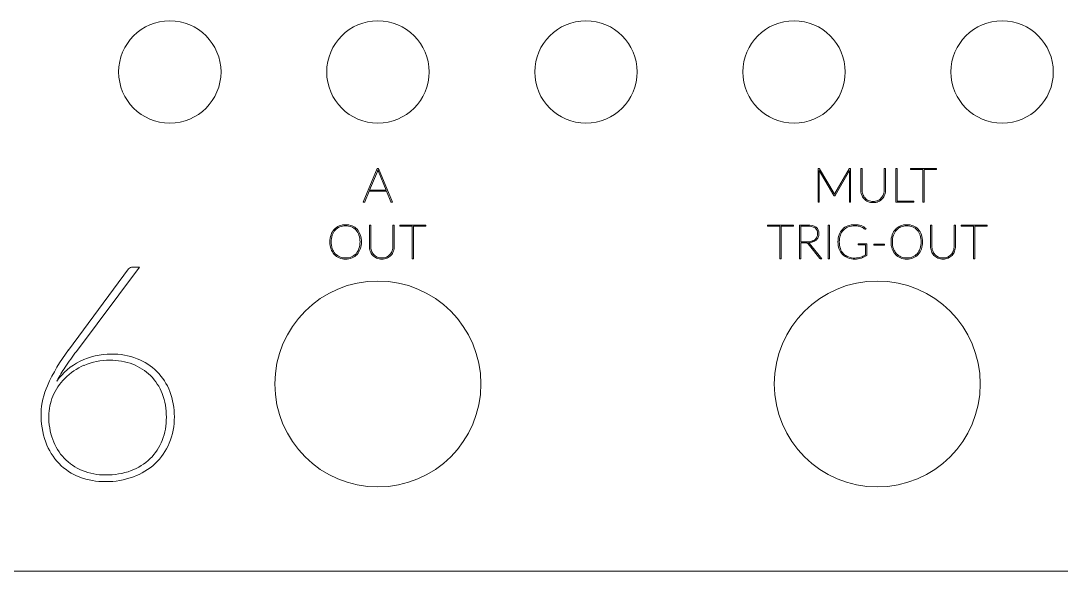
# Model space of a CAD drawing. Header units: millimetres. Extents: x -87 to 387, y -250 to 300.
# Drawn here: x 146.4 to 229.7, y -120 to -75.9 of the extents above; entities that cross this region are included whole.
import ezdxf

# ---------------------------------------------------------------- set-up
doc = ezdxf.new("R2010")
doc.units = ezdxf.units.MM
for name, color, linetype, lineweight, true_color in [('all_sq16', 7, 'Continuous', 0, 0x000000), ('ext', 1, 'Continuous', 0, 0xff0000), ('int', 3, 'Continuous', 0, 0x00ff00), ('txt', 51, 'Continuous', 0, 0xffffb5)]:
    doc.layers.add(name, color=color, linetype=linetype, lineweight=lineweight, true_color=true_color)

# ---------------------------------------------------------------- blocks, each defined once
blk = doc.blocks.new('façade')
at = {"layer": 'ext'}
blk.add_line((300, 0), (0, 0), dxfattribs=at)
at = {"layer": 'int'}
for centre, radius in [((158.333, 40), 4.1), ((174.999, 40), 4.1), ((191.666, 40), 4.1), ((208.333, 40), 4.1), ((224.999, 40), 4.1), ((175, 15), 8.25), ((215, 15), 8.25)]:
    blk.add_circle(centre, radius, dxfattribs=at)
at = {"layer": 'txt'}
for p, q in [((173.832, 29.566), (174.949, 32.266)), ((174.959, 32.038), (174.34, 30.534)), ((174.949, 32.266), (175.051, 32.266)), ((175.658, 30.534), (175.039, 32.038)), ((175.051, 32.266), (176.168, 29.566)), ((210.261, 29.566), (210.261, 32.266)), ((210.261, 32.266), (210.324, 32.266)), ((211.517, 30.11), (210.349, 32.099)), ((210.353, 32.036), (210.353, 29.566)), ((210.37, 32.241), (211.542, 30.252)), ((211.607, 30.254), (212.744, 32.241)), ((212.763, 32.095), (211.63, 30.11)), ((212.761, 32.036), (212.761, 32.064)), ((212.761, 29.566), (212.761, 32.036)), ((212.787, 32.266), (212.853, 32.266)), ((212.853, 32.266), (212.853, 29.566)), ((213.675, 30.58), (213.675, 32.266)), ((213.675, 32.266), (213.781, 32.266)), ((213.781, 32.266), (213.781, 30.584)), ((215.557, 30.58), (215.557, 32.266)), ((215.557, 32.266), (215.665, 32.266)), ((215.665, 32.266), (215.665, 30.58)), ((216.486, 29.566), (216.486, 32.266)), ((216.486, 32.266), (216.592, 32.266)), ((216.592, 32.266), (216.592, 29.658)), ((217.65, 32.174), (217.65, 32.266)), ((217.65, 32.266), (219.739, 32.266)), ((218.645, 32.174), (217.65, 32.174)), ((218.645, 29.566), (218.645, 32.174)), ((219.739, 32.174), (218.75, 32.174)), ((218.75, 32.174), (218.75, 29.566)), ((219.739, 32.266), (219.739, 32.174)), ((174.306, 30.453), (173.954, 29.599)), ((175.692, 30.453), (174.306, 30.453)), ((174.34, 30.534), (175.658, 30.534)), ((176.043, 29.599), (175.692, 30.453)), ((211.542, 30.252), (211.574, 30.181)), ((211.584, 30.077), (211.565, 30.077)), ((173.91, 29.566), (173.832, 29.566)), ((176.168, 29.566), (176.086, 29.566)), ((210.353, 29.566), (210.261, 29.566)), ((212.853, 29.566), (212.761, 29.566)), ((217.93, 29.566), (216.486, 29.566)), ((216.592, 29.658), (217.93, 29.658)), ((217.93, 29.658), (217.93, 29.566)), ((218.75, 29.566), (218.645, 29.566)), ((174.32, 26.048), (174.32, 27.735)), ((174.32, 27.735), (174.426, 27.735)), ((174.426, 27.735), (174.426, 26.052)), ((176.202, 26.048), (176.202, 27.735)), ((176.202, 27.735), (176.31, 27.735)), ((176.31, 27.735), (176.31, 26.048)), ((176.759, 27.643), (176.759, 27.735)), ((176.759, 27.735), (178.848, 27.735)), ((177.754, 27.643), (176.759, 27.643)), ((177.754, 25.035), (177.754, 27.643)), ((178.848, 27.643), (177.859, 27.643)), ((177.859, 27.643), (177.859, 25.035)), ((178.848, 27.735), (178.848, 27.643)), ((206.202, 27.643), (206.202, 27.735)), ((206.202, 27.735), (208.291, 27.735)), ((207.197, 27.643), (206.202, 27.643)), ((207.197, 25.035), (207.197, 27.643)), ((208.291, 27.643), (207.302, 27.643)), ((207.302, 27.643), (207.302, 25.035)), ((208.291, 27.735), (208.291, 27.643)), ((208.775, 25.035), (208.775, 27.735)), ((208.775, 27.735), (209.426, 27.735)), ((209.426, 27.65), (208.88, 27.65)), ((208.88, 27.65), (208.88, 26.387)), ((211.067, 25.035), (211.067, 27.735)), ((211.067, 27.735), (211.173, 27.735)), ((211.173, 27.735), (211.173, 25.035)), ((219.27, 26.048), (219.27, 27.735)), ((219.27, 27.735), (219.376, 27.735)), ((219.376, 27.735), (219.376, 26.052)), ((221.152, 26.048), (221.152, 27.735)), ((221.152, 27.735), (221.26, 27.735)), ((221.26, 27.735), (221.26, 26.048)), ((221.709, 27.643), (221.709, 27.735)), ((221.709, 27.735), (223.798, 27.735)), ((222.704, 27.643), (221.709, 27.643)), ((222.704, 25.035), (222.704, 27.643)), ((223.798, 27.643), (222.809, 27.643)), ((222.809, 27.643), (222.809, 25.035)), ((223.798, 27.735), (223.798, 27.643)), ((214.099, 27.45), (214.072, 27.41)), ((208.88, 26.387), (209.395, 26.387)), ((208.88, 26.306), (208.88, 25.035)), ((209.274, 26.306), (208.88, 26.306)), ((210.411, 25.067), (209.458, 26.233)), ((209.562, 26.254), (210.566, 25.035)), ((213.466, 26.168), (213.466, 26.221)), ((213.466, 26.221), (214.167, 26.221)), ((214.069, 26.137), (213.498, 26.137)), ((214.069, 25.342), (214.069, 26.137)), ((214.167, 26.221), (214.167, 25.3)), ((214.711, 26.21), (215.576, 26.21)), ((214.711, 26.125), (214.711, 26.21)), ((215.576, 26.125), (214.711, 26.125)), ((215.576, 26.21), (215.576, 26.125)), ((177.859, 25.035), (177.754, 25.035)), ((207.302, 25.035), (207.197, 25.035)), ((208.88, 25.035), (208.775, 25.035)), ((210.566, 25.035), (210.48, 25.035)), ((211.173, 25.035), (211.067, 25.035)), ((222.809, 25.035), (222.704, 25.035)), ((150.219, 17.723), (155.031, 24.217)), ((155.915, 24.373), (150.847, 17.615)), ((155.37, 24.373), (155.915, 24.373))]:
    blk.add_line(p, q, dxfattribs=at)
for centre, radius, start, end in [((176.761, 31.39), 1.915, 158.50886, 160.23138), ((174.373, 32.327), 0.65, 338.74347, 344.26434), ((175.712, 32.361), 0.744, 196.4438, 201.28033), ((173.237, 31.39), 1.915, 19.76862, 21.49114), ((210.326, 32.204), 0.0626, 67.20464, 91.77931), ((209.985, 32.049), 0.367, 2.90149, 7.83399), ((210.327, 32.218), 0.0491, 27.99616, 61.39754), ((209.746, 32.035), 0.607, 0.05196, 3.02358), ((212.787, 32.216), 0.05, 90, 150.23151), ((213.039, 32.064), 0.277, 173.66957, 180.01454), ((211.567, 30.133), 0.0555, 204.40248, 267.5243), ((210.636, 30.615), 1.034, 335.15311, 337.30219), ((211.58, 30.131), 0.0543, 273.98089, 336.49556), ((212.159, 29.977), 0.617, 153.34332, 157.18807), ((214.871, 30.571), 1.196, 179.55974, 199.57557), ((214.683, 30.502), 0.995, 199.46381, 221.91716), ((214.914, 30.576), 1.134, 179.57897, 198.83116), ((214.698, 30.499), 0.904, 198.66064, 221.04299), ((214.65, 30.494), 0.894, 318.72672, 341.25921), ((214.666, 30.499), 0.986, 317.8279, 340.52282), ((214.431, 30.571), 1.126, 341.10563, 0.44329), ((214.469, 30.571), 1.196, 340.42443, 0.44026), ((173.914, 29.607), 0.0414, 265.19314, 347.83822), ((176.086, 29.611), 0.0448, 195.84684, 268.96061), ((214.62, 30.454), 0.916, 222.31559, 246.55053), ((214.618, 30.438), 0.804, 221.48455, 246.31652), ((214.654, 30.545), 1.014, 246.84174, 270.89804), ((214.654, 30.535), 0.907, 246.68496, 270.9689), ((214.686, 30.528), 0.901, 268.98399, 293.39909), ((214.686, 30.539), 1.007, 269.0599, 293.23356), ((214.715, 30.445), 0.813, 293.83603, 318.28594), ((214.711, 30.465), 0.93, 293.63116, 317.50273), ((172.342, 26.608), 1.146, 112.52244, 137.02528), ((172.335, 26.645), 1.018, 112.36083, 137.62766), ((172.399, 26.461), 1.304, 89.3339, 112.34574), ((172.4, 26.475), 1.2, 89.34723, 112.13056), ((172.431, 26.44), 1.325, 67.95362, 90.74173), ((172.429, 26.465), 1.211, 67.9658, 90.71702), ((172.497, 26.647), 1.016, 42.3415, 67.67001), ((172.497, 26.619), 1.135, 42.95755, 67.67106), ((209.5, 26.633), 1.104, 57.45543, 93.84195), ((209.489, 26.662), 0.99, 58.05791, 93.67571), ((209.687, 27.083), 0.531, 355.52955, 52.1418), ((209.719, 27.089), 0.605, 355.90819, 51.69565), ((213.05, 26.572), 1.173, 110.85766, 135.73843), ((213.052, 26.595), 1.06, 110.73107, 136.02715), ((213.166, 26.245), 1.52, 89.13795, 110.57532), ((213.167, 26.276), 1.399, 89.17322, 110.48223), ((213.215, 26.264), 1.411, 75.89826, 91.12828), ((213.2, 25.864), 1.901, 81.88291, 90.32787), ((213.293, 26.527), 1.232, 70.44218, 81.82202), ((213.232, 26.371), 1.304, 63.71653, 75.48937), ((213.324, 26.627), 1.127, 58.57775, 70.23178), ((213.462, 26.833), 0.787, 50.97378, 63.85243), ((213.189, 26.413), 1.38, 48.71379, 58.39862), ((217.292, 26.608), 1.146, 112.52244, 137.02528), ((217.285, 26.645), 1.018, 112.36083, 137.62766), ((217.348, 26.461), 1.304, 89.3339, 112.34574), ((217.35, 26.475), 1.2, 89.34723, 112.13056), ((217.381, 26.44), 1.325, 67.95362, 90.74173), ((217.379, 26.465), 1.211, 67.9658, 90.71702), ((217.447, 26.647), 1.016, 42.3415, 67.67001), ((217.447, 26.619), 1.135, 42.95755, 67.67106), ((172.823, 26.407), 1.671, 160.87184, 180.78212), ((172.429, 26.543), 1.254, 137.55296, 160.83941), ((172.86, 26.409), 1.601, 161.1836, 180.87345), ((172.465, 26.541), 1.184, 138.14343, 161.08455), ((172.382, 26.556), 1.162, 18.50413, 41.82322), ((172.402, 26.546), 1.254, 19.14089, 42.44225), ((171.934, 26.409), 1.634, 359.13733, 18.41219), ((172.001, 26.408), 1.679, 359.1983, 19.08783), ((209.642, 27.011), 0.572, 308.32992, 334.91105), ((209.656, 27.03), 0.666, 311.2873, 335.61134), ((209.582, 27.031), 0.635, 335.59904, 0.92824), ((209.631, 27.036), 0.691, 336.02302, 0.78031), ((213.501, 26.408), 1.652, 160.64812, 180.82605), ((213.092, 26.548), 1.22, 136.29031, 160.45743), ((213.539, 26.409), 1.583, 160.95946, 180.8792), ((213.117, 26.551), 1.137, 136.67446, 160.79496), ((214.139, 27.626), 0.256, 225.12229, 244.45603), ((214.041, 27.429), 0.0361, 248.93879, 329.2482), ((217.773, 26.407), 1.671, 160.87184, 180.78212), ((217.379, 26.543), 1.254, 137.55296, 160.83941), ((217.81, 26.409), 1.601, 161.1836, 180.87345), ((217.415, 26.541), 1.184, 138.14343, 161.08455), ((217.332, 26.556), 1.162, 18.50413, 41.82322), ((217.352, 26.546), 1.254, 19.14089, 42.44225), ((216.883, 26.409), 1.634, 359.13733, 18.41219), ((216.95, 26.408), 1.679, 359.1983, 19.08783), ((172.822, 26.361), 1.67, 179.18831, 199.13772), ((172.859, 26.36), 1.599, 179.13255, 198.82421), ((172.446, 26.22), 1.163, 198.86829, 222.13869), ((172.401, 26.206), 1.142, 317.89502, 341.5437), ((171.935, 26.36), 1.633, 341.58015, 0.85681), ((172.009, 26.361), 1.67, 340.86228, 0.81169), ((175.516, 26.039), 1.196, 179.55974, 199.57557), ((175.559, 26.044), 1.134, 179.57897, 198.83116), ((175.076, 26.04), 1.126, 341.10563, 0.44329), ((175.114, 26.039), 1.196, 340.42443, 0.44026), ((209.28, 25.791), 0.515, 83.00431, 90.59661), ((209.32, 26.119), 0.184, 67.69903, 83.16199), ((209.33, 26.149), 0.153, 50.69386, 66.79596), ((209.41, 27.591), 1.205, 269.26789, 285.76402), ((209.309, 26.128), 0.182, 35.03352, 49.86069), ((209.433, 27.519), 1.209, 272.9378, 289.42173), ((209.368, 26.096), 0.25, 39.04254, 59.45877), ((209.536, 27.156), 0.752, 285.60298, 307.86284), ((209.57, 27.14), 0.805, 289.19014, 310.76779), ((213.495, 26.361), 1.646, 179.19659, 199.47398), ((213.54, 26.362), 1.584, 179.17859, 199.03174), ((213.111, 26.216), 1.131, 199.14554, 223.55511), ((213.495, 26.168), 0.0295, 181.4662, 227.93866), ((213.498, 26.168), 0.0312, 223.53883, 270.32035), ((217.772, 26.361), 1.67, 179.18831, 199.13772), ((217.809, 26.36), 1.599, 179.13255, 198.82421), ((217.395, 26.22), 1.163, 198.86829, 222.13869), ((217.35, 26.206), 1.142, 317.89502, 341.5437), ((216.885, 26.36), 1.633, 341.58015, 0.85681), ((216.959, 26.361), 1.67, 340.86228, 0.81169), ((220.466, 26.039), 1.196, 179.55974, 199.57557), ((220.509, 26.044), 1.134, 179.57897, 198.83116), ((220.026, 26.04), 1.126, 341.10563, 0.44329), ((220.064, 26.039), 1.196, 340.42443, 0.44026), ((172.427, 26.226), 1.253, 199.21507, 222.49067), ((172.329, 26.149), 1.129, 222.99271, 247.82838), ((172.339, 26.139), 1.029, 222.74292, 247.67034), ((172.398, 26.332), 1.324, 248.02073, 270.66557), ((172.4, 26.298), 1.2, 247.86944, 270.65277), ((172.429, 26.308), 1.211, 269.28298, 292.0342), ((172.431, 26.34), 1.333, 269.25905, 291.90922), ((172.493, 26.137), 1.027, 292.29888, 317.28786), ((172.502, 26.149), 1.129, 292.19522, 317.01203), ((172.404, 26.226), 1.253, 317.50933, 340.78493), ((175.328, 25.97), 0.995, 199.46381, 221.91716), ((175.343, 25.967), 0.904, 198.66064, 221.04299), ((175.265, 25.922), 0.916, 222.31559, 246.55053), ((175.263, 25.906), 0.804, 221.48455, 246.31652), ((175.299, 26.014), 1.014, 246.84174, 270.89804), ((175.299, 26.003), 0.907, 246.68496, 270.9689), ((175.331, 25.997), 0.901, 268.98399, 293.39909), ((175.331, 26.007), 1.007, 269.0599, 293.23356), ((175.36, 25.913), 0.813, 293.83603, 318.28594), ((175.356, 25.934), 0.93, 293.63116, 317.50273), ((175.295, 25.962), 0.894, 318.72672, 341.25921), ((175.311, 25.967), 0.986, 317.8279, 340.52282), ((210.47, 25.104), 0.0696, 212.27093, 246.84391), ((210.478, 25.147), 0.113, 251.67246, 270.9812), ((213.07, 26.214), 1.197, 199.61584, 224.3599), ((213.064, 26.227), 1.201, 225.01212, 249.63953), ((213.061, 26.186), 1.074, 224.25537, 249.64527), ((213.192, 26.589), 1.586, 249.83842, 270.85145), ((213.191, 26.557), 1.467, 249.90159, 270.89075), ((213.222, 26.739), 1.648, 269.7185, 278.32014), ((213.239, 26.591), 1.587, 269.14879, 288.24917), ((213.256, 26.49), 1.398, 278.43859, 287.54247), ((213.209, 26.622), 1.537, 287.7047, 295.6446), ((213.148, 26.791), 1.806, 289.01909, 304.33592), ((212.899, 27.259), 2.246, 295.75661, 301.39432), ((217.377, 26.226), 1.253, 199.21507, 222.49067), ((217.279, 26.149), 1.129, 222.99271, 247.82838), ((217.289, 26.139), 1.029, 222.74292, 247.67034), ((217.348, 26.332), 1.324, 248.02073, 270.66557), ((217.35, 26.298), 1.2, 247.86944, 270.65277), ((217.379, 26.308), 1.211, 269.28298, 292.0342), ((217.381, 26.34), 1.333, 269.25905, 291.90922), ((217.443, 26.137), 1.027, 292.29888, 317.28786), ((217.452, 26.149), 1.129, 292.19522, 317.01203), ((217.353, 26.226), 1.253, 317.50933, 340.78493), ((220.278, 25.97), 0.995, 199.46381, 221.91716), ((220.293, 25.967), 0.904, 198.66064, 221.04299), ((220.215, 25.922), 0.916, 222.31559, 246.55053), ((220.213, 25.906), 0.804, 221.48455, 246.31652), ((220.249, 26.014), 1.014, 246.84174, 270.89804), ((220.249, 26.003), 0.907, 246.68496, 270.9689), ((220.281, 25.997), 0.901, 268.98399, 293.39909), ((220.281, 26.007), 1.007, 269.0599, 293.23356), ((220.31, 25.913), 0.813, 293.83603, 318.28594), ((220.306, 25.934), 0.93, 293.63116, 317.50273), ((220.245, 25.962), 0.894, 318.72672, 341.25921), ((220.261, 25.967), 0.986, 317.8279, 340.52282), ((155.341, 23.99), 0.384, 85.62918, 143.68262), ((161.526, 9.129), 14.203, 142.76259, 156.18965), ((182.184, -5.475), 38.925, 143.61581, 145.89464), ((153.331, 12.387), 4.945, 116.24773, 144.84882), ((153.587, 11.911), 5.485, 89.42416, 116.44868), ((153.444, 11.851), 5.05, 89.01819, 113.14313), ((153.595, 11.865), 5.036, 69.42136, 90.72615), ((153.715, 11.82), 5.576, 69.04902, 90.75495), ((154.045, 12.712), 4.626, 45.19784, 68.90893), ((159.006, 10.201), 10.944, 145.80913, 152.62034), ((153.419, 11.946), 4.954, 113.31022, 134.99402), ((153.905, 12.726), 4.121, 45.53369, 69.24999), ((154.026, 12.746), 4.615, 21.06169, 44.73218), ((153.074, 12.307), 4.454, 135.13887, 157.42971), ((153.895, 12.772), 4.095, 20.84538, 44.98806), ((153.923, 12.442), 5.91, 155.82187, 177.80228), ((152.893, 12.406), 5.162, 359.15368, 20.68051), ((153.182, 12.433), 5.515, 359.30618, 20.94587), ((152.749, 12.41), 4.114, 157.01735, 179.60725), ((154.649, 12.559), 6.632, 179.05004, 199.53052), ((154.03, 12.38), 5.396, 179.38107, 199.87086), ((153.036, 12.277), 5.019, 339.03214, 0.60829), ((153.367, 12.303), 5.33, 337.49027, 0.67692), ((152.981, 11.982), 4.867, 199.69778, 223.71295), ((153.004, 12.012), 4.306, 199.90458, 223.39373), ((153.86, 11.971), 4.14, 314.48124, 338.89532), ((153.916, 12.088), 4.74, 313.06961, 337.35833), ((152.721, 11.805), 4.557, 224.35675, 249.09987), ((152.958, 12.011), 4.271, 223.81525, 247.36058), ((153.705, 12.183), 4.4, 290.30268, 313.99765), ((153.597, 12.485), 5.249, 290.23104, 312.64658), ((153.123, 12.917), 5.74, 249.31435, 270.71729), ((153.124, 12.471), 4.76, 247.64973, 270.85557), ((153.284, 13.376), 5.665, 269.09675, 290.10664), ((153.266, 13.391), 6.213, 269.34355, 290.20924)]:
    blk.add_arc(centre, radius, start, end, dxfattribs=at)

msp = doc.modelspace()

# ---------------------------------------------------------------- block references
at = {"layer": 'all_sq16'}
msp.add_blockref('façade', (0, -120), dxfattribs=at)

doc.saveas('drawing.dxf')
